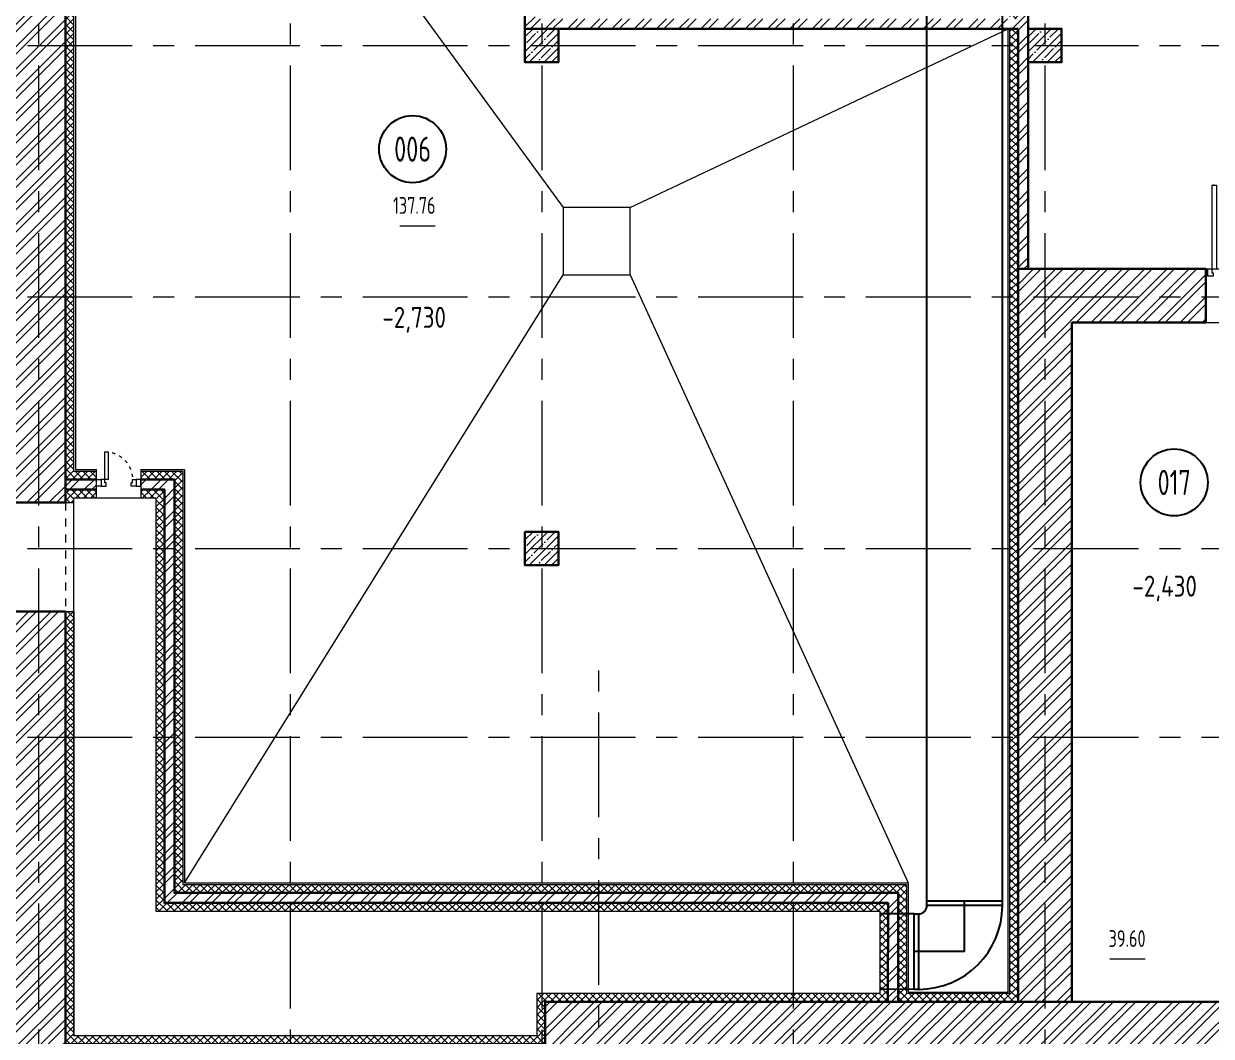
# Model space of a CAD drawing. Header units: millimetres. Extents: x -8689834 to 9419935, y 0 to 233063.
# Drawn here: x -347349 to -333188, y 82781 to 94861 of the extents above; entities that cross this region are included whole.
import ezdxf
from ezdxf import colors
from ezdxf.entities.mleader import LeaderData, LeaderLine
from ezdxf.enums import TextEntityAlignment as Align
from ezdxf.math import Vec2, Vec3

# ---------------------------------------------------------------- set-up
doc = ezdxf.new("R2010")
doc.units = ezdxf.units.MM
doc.header["$MEASUREMENT"] = 0
doc.set_wipeout_variables(frame=1)
for name, pattern in [('ACAD_ISO03W100', [30, 12, -18]), ('ADSK_Штриховая_ш2 п1', [3, 2, -1]), ('CENTER', [2, 1.25, -0.25, 0.25, -0.25]), ('Штрих', [6.35, 3.175, -3.175])]:
    doc.linetypes.add(name, pattern=pattern)
doc.layers.get('0').update_dxf_attribs({"color": 250, "lineweight": 9})
for name, color, linetype, lineweight in [('1 этаж тонкие линии!', 250, 'Continuous', 0), ('АР_Выноски АПР', 7, 'Continuous', 5), ('АР_Двери', 175, 'Continuous', 18), ('АР_Колонны', 250, 'Continuous', 30), ('АР_Колонны Штрих', 250, 'Continuous', 5), ('АР_Маркер экспликации', 239, 'Continuous', 13), ('АР_МосжилНии_Стены', 127, 'Continuous', 30), ('АР_Номер помещения', 1, 'Continuous', 25), ('АР_Оси', 195, 'Continuous', 9), ('АР_Отметки', 250, 'Continuous', 15), ('АР_Перегородки кирпич', 244, 'Continuous', 30), ('АР_Перегородки_кирпич_Штрих', 244, 'Continuous', 5), ('АР_Помещения_площадь', 19, 'Continuous', 9), ('АР_Сущ Несущая стена', 216, 'Continuous', 30), ('АР_тонкая линия', 250, 'Continuous', 0), ('АР_Штриховка кирпич', 250, 'Continuous', 9), ('Подвал', 250, 'Continuous', 30), ('Штриховка', 7, 'Continuous', 5)]:
    doc.layers.add(name, color=color, linetype=linetype, lineweight=lineweight)
doc.layers.add('Aks_Схема', color=3, linetype='Continuous')
doc.layers.add('м_0_воздухозабор', color=132, linetype='Continuous')
doc.styles.add('ISOCPEUR', font='isocpeur.ttf', dxfattribs={"width": 0.7})
doc.styles.get("Standard").update_dxf_attribs({"font": 'isocpeur.ttf', "width": 0.7})

# ---------------------------------------------------------------- blocks, each defined once
blk = doc.blocks.new('*U259')
at = {"layer": 'АР_Номер помещения', "color": 7}
blk.add_circle((-21437, 450), 400, dxfattribs=at)
at = {"layer": 'АР_Помещения_площадь', "color": 7}
blk.add_line((-21168, -468), (-21591, -468), dxfattribs=at)
at = {"color": 7, "style": 'ISOCPEUR', "width": 0.7, "flags": 1}
blk.add_attdef('КАТЕГОРИЯ', (-499, -2092), '', height=250, dxfattribs=at)
at = {"layer": 'АР_Номер помещения', "color": 7, "style": 'ISOCPEUR', "width": 0.7}
blk.add_attdef('НОМЕР_ПОМЕЩЕНИЯ', text='', height=300, dxfattribs=at).set_placement((-21437, 450), align=Align.MIDDLE_CENTER)
at = {"layer": 'АР_Помещения_площадь', "color": 7, "lineweight": 30, "width": 0.7, "flags": 104}
blk.add_attdef('ИМЯ_ПОМЕЩЕНИЯ', text='', height=100, dxfattribs=at).set_placement((158, 1217), align=Align.MIDDLE_CENTER)
at = {"layer": 'АР_Помещения_площадь', "color": 7, "style": 'ISOCPEUR', "width": 0.7}
blk.add_attdef('ПЛОЩАДЬ_ПОМЕЩЕНИЯ', text='', height=200, dxfattribs=at).set_placement((-21163, -221), align=Align.MIDDLE_RIGHT)
blk = doc.blocks.new('_DotSmall')
at = {"color": 0, "linetype": 'ByBlock', "const_width": 0.5}
blk.add_lwpolyline([(-0.0625, 0, 1), (0.0625, 0, 1)], format="xyb", close=True, dxfattribs=at)
blk = doc.blocks.new('Полуторная_на лестницу')
for points in [[(75, 80), (75, 1080), (125, 1080), (125, 80)], [(1375, 430), (1375, 80), (1425, 80), (1425, 430)]]:
    blk.add_lwpolyline(points, close=True)
for points in [[(0, 0), (0, 80), (20, 80), (20, 0), (0, 0)], [(20, 80), (20, 0), (90, 0), (90, 30), (75, 30), (75, 80), (20, 80)], [(1480, 80), (1480, 0), (1410, 0), (1410, 30), (1425, 30), (1425, 80), (1480, 80)], [(1500, 0), (1500, 80), (1480, 80), (1480, 0), (1500, 0)]]:
    blk.add_lwpolyline(points)
at = {"linetype": 'ACAD_ISO03W100', "ltscale": 3}
for centre, radius, start, end in [((75, 80), 1000, 0, 90), ((1465, 40), 392, 95.9075, 174.0925)]:
    blk.add_arc(centre, radius, start, end, dxfattribs=at)
blk = doc.blocks.new('*U867')
at = {"layer": 'АР_Номер помещения', "color": 7}
blk.add_circle((-11006, 2671), 400, dxfattribs=at)
at = {"layer": 'АР_Помещения_площадь', "color": 7}
blk.add_line((-11353, -3017), (-11775, -3017), dxfattribs=at)
at = {"color": 7, "style": 'ISOCPEUR', "width": 0.7, "flags": 1}
blk.add_attdef('КАТЕГОРИЯ', (-499, -2092), '', height=250, dxfattribs=at)
at = {"layer": 'АР_Номер помещения', "color": 7, "style": 'ISOCPEUR', "width": 0.7}
blk.add_attdef('НОМЕР_ПОМЕЩЕНИЯ', text='', height=300, dxfattribs=at).set_placement((-11006, 2671), align=Align.MIDDLE_CENTER)
at = {"layer": 'АР_Помещения_площадь', "color": 7, "lineweight": 30, "width": 0.7, "flags": 104}
blk.add_attdef('ИМЯ_ПОМЕЩЕНИЯ', text='', height=100, dxfattribs=at).set_placement((158, 1217), align=Align.MIDDLE_CENTER)
at = {"layer": 'АР_Помещения_площадь', "color": 7, "style": 'ISOCPEUR', "width": 0.7}
blk.add_attdef('ПЛОЩАДЬ_ПОМЕЩЕНИЯ', text='', height=200, dxfattribs=at).set_placement((-11348, -2770), align=Align.MIDDLE_RIGHT)
blk = doc.blocks.new('Aks_es_rect_900_90_100_50_50_wipe')
at = {"color": 0, "linetype": 'ByBlock', "lineweight": -2}
blk.add_wipeout([(4.5, -5.5), (4.5, -6), (-4.5, -6), (-4.5, -5.5), (-4.47, -4.72), (-4.38, -3.94), (-4.22, -3.17), (-4.01, -2.41), (-3.74, -1.67), (-3.41, -0.96), (-3.03, -0.28), (-2.59, 0.38), (-2.1, 0.99), (-1.57, 1.57), (-0.99, 2.1), (-0.38, 2.59), (0.28, 3.03), (0.96, 3.41), (1.67, 3.74), (2.41, 4.01), (3.17, 4.22), (3.94, 4.38), (4.72, 4.47), (5.5, 4.5), (6, 4.5), (6, -4.5), (5.5, -4.5), (5.42, -4.5), (5.34, -4.51), (5.27, -4.53), (5.19, -4.55), (5.12, -4.58), (5.05, -4.61), (4.98, -4.65), (4.91, -4.69), (4.85, -4.74), (4.79, -4.79), (4.74, -4.85), (4.69, -4.91), (4.65, -4.98), (4.61, -5.05), (4.58, -5.12), (4.55, -5.19), (4.53, -5.27), (4.51, -5.34), (4.5, -5.42)], dxfattribs=at)
blk = doc.blocks.new('Aks_es_rect_900_90_100_50_50')
at = {"color": 0, "linetype": 'ByBlock', "lineweight": -2}
blk.add_blockref('Aks_es_rect_900_90_100_50_50_wipe', (0, 0), dxfattribs=at)
for p, q in [((5.5, -4.5), (5.5, 4.5)), ((5.5, 4.5), (6, 4.5)), ((6, 4.5), (6, -4.5)), ((-4.5, -5.5), (4.5, -5.5)), ((-4.5, -5.5), (-4.5, -6)), ((4.5, -5.5), (4.5, -6)), ((6, -4.5), (5.5, -4.5)), ((-4.5, -6), (4.5, -6))]:
    blk.add_line(p, q, dxfattribs=at)
for radius in [10, 1]:
    blk.add_arc((5.5, -5.5), radius, 90, 180, dxfattribs=at)
at = {"layer": 'Aks_Схема'}
for q in [(6, 0), (0, -6)]:
    blk.add_line((0, 0), q, dxfattribs=at)
blk = doc.blocks.new('*U289')
for points in [[(0, 0), (0, -80), (55, -80), (55, 0), (0, 0)], [(55, -80), (55, 0), (115, 0), (115, -40), (100, -40), (100, -80), (55, -80)], [(475, -80), (475, 0), (415, 0), (415, -40), (430, -40), (430, -80), (475, -80)], [(530, 0), (530, -80), (475, -80), (475, 0), (530, 0)]]:
    blk.add_lwpolyline(points)
blk.add_lwpolyline([(100, -80), (100, -410), (140, -410), (140, -80)], close=True)
at = {"linetype": 'ACAD_ISO03W100', "ltscale": 3}
blk.add_arc((100, -80), 330, 270, 0, dxfattribs=at)

msp = doc.modelspace()

# ---------------------------------------------------------------- hatches: boundary and pattern name
at = {"layer": 'АР_Колонны Штрих', "ltscale": 100}
h = msp.add_hatch(dxfattribs=at)
h.set_pattern_fill('ANSI35', color=256, scale=500)
h.set_pattern_definition([(45, (-1298424.17, 134672.16), (-88.388348, 88.388348), []), (45, (-1298335.78, 134672.16), (-88.388348, 88.388348), [156.25, -31.25, 0, -31.25])])
h.paths.add_polyline_path([(-340972.071, 94800.682), (-341372.071, 94800.682), (-341372.071, 94400.682), (-340972.071, 94400.682)])
h = msp.add_hatch(dxfattribs=at)
h.set_pattern_fill('ANSI35', color=256, scale=500)
h.set_pattern_definition([(45, (-1292424.17, 134672.16), (-88.388348, 88.388348), []), (45, (-1292335.78, 134672.16), (-88.388348, 88.388348), [156.25, -31.25, 0, -31.25])])
h.paths.add_polyline_path([(-334972.071, 94800.682), (-335372.071, 94800.682), (-335372.071, 94400.682), (-334972.071, 94400.682)])
h = msp.add_hatch(dxfattribs=at)
h.set_pattern_fill('ANSI35', color=256, scale=500)
h.set_pattern_definition([(45, (-1298424.17, 128672.16), (-88.388348, 88.388348), []), (45, (-1298335.78, 128672.16), (-88.388348, 88.388348), [156.25, -31.25, 0, -31.25])])
h.paths.add_polyline_path([(-340972.071, 88800.682), (-341372.071, 88800.682), (-341372.071, 88400.682), (-340972.071, 88400.682)])
at = {"layer": 'АР_Перегородки_кирпич_Штрих', "ltscale": 100}
h = msp.add_hatch(dxfattribs=at)
h.set_pattern_fill('ANSI32', color=256, scale=500)
h.paths.add_polyline_path([(-335372.192, 100516.93), (-339246.72, 100520.682), (-339246.766, 100400.682), (-335492.192, 100400.682), (-335492.192, 99100.682), (-335372.192, 99100.682)])
h.paths.add_polyline_path([(-335372.192, 99100.682), (-335492.192, 99100.682), (-335492.192, 94600.682), (-335372.192, 94600.682)])
h.paths.add_polyline_path([(-335372.192, 94600.682), (-335492.192, 94600.682), (-335492.192, 91935.682), (-335372.192, 91935.682)])
h.paths.add_polyline_path([(-340746.766, 100457.517), (-340746.766, 100456.101), (-340746.766, 100455.885)], flags=16)
h.paths.add_polyline_path([(-340746.766, 100440.685), (-340746.766, 100520.682), (-340972.071, 100520.462), (-340972.071, 100400.682), (-340746.766, 100400.682), (-340746.766, 100438.825)])
h = msp.add_hatch(dxfattribs=at)
h.set_pattern_fill('ANSI32', color=256, scale=500)
h.paths.add_polyline_path([(-341251.963, 94920.607), (-341252.058, 95131.938), (-341372.067, 95131.938), (-341372.067, 94800.682), (-335492.192, 94800.682), (-335492.192, 94920.607)])
h = msp.add_hatch(dxfattribs=at)
h.set_pattern_fill('ANSI32', color=256, scale=500)
h.paths.add_polyline_path([(-346482.192, 89424.659), (-346852.192, 89424.659), (-346852.192, 89304.659), (-346482.192, 89304.659)])
h = msp.add_hatch(dxfattribs=at)
h.set_pattern_fill('ANSI32', color=256, scale=500)
h.paths.add_polyline_path([(-345552.192, 89424.659), (-345952.162, 89424.659), (-345952.162, 89304.659), (-345672.192, 89304.659), (-345672.192, 84372.053), (-337041.055, 84372.053), (-337042.99, 83192.52), (-336922.991, 83192.301), (-336920.837, 84491.176), (-345552.192, 84492.053)])
at = {"layer": 'АР_Штриховка кирпич', "ltscale": 100}
h = msp.add_hatch(dxfattribs=at)
h.set_pattern_fill('ANSI32', color=256, scale=500)
h.paths.add_polyline_path([(-347492.244, 102840.392), (-346852.14, 102840.392), (-346852.071, 106850.682), (-347492.192, 106340.682)])
h.paths.add_polyline_path([(-347492.101, 89148.636), (-346852.071, 89148.636), (-346852.143, 101675.392), (-347492.241, 101675.392)])
h.paths.add_polyline_path([(-346852.059, 87848.636), (-347492.083, 87848.636), (-347492.071, 83698.48), (-346852.071, 83698.48)])
h = msp.add_hatch(dxfattribs=at)
h.set_pattern_fill('ANSI32', color=256, scale=500)
h.set_pattern_definition([(45, (-1298418.67, 164822.8), (-132.58252, 132.58252), []), (45, (-1298330.29, 164822.8), (-132.58252, 132.58252), [])])
h.paths.add_polyline_path([(-335492.192, 83192.411), (-334852.192, 83192.411), (-334852.192, 91294.874), (-333250.926, 91296.087), (-333250.926, 91935.278), (-335492.192, 91935.682)])
h = msp.add_hatch(dxfattribs=at)
h.set_pattern_fill('ANSI32', color=256, scale=500)
h.paths.add_polyline_path([(-346852.069, 83700.689), (-347492.006, 83700.682), (-347492.014, 82045.67), (-340491.827, 82045.695), (-340491.827, 82685.68), (-329971.818, 82685.68), (-329971.818, 83192.411), (-341131.827, 83192.405), (-341131.827, 82685.689), (-346851.951, 82685.676)])
at = {"layer": 'Штриховка', "transparency": 33554636}
h = msp.add_hatch(dxfattribs=at)
h.set_pattern_fill('ANSI37', color=256, scale=500)
h.paths.add_polyline_path([(-346482.192, 89524.659), (-346752.192, 89524.659), (-346752.192, 94600.682), (-346852.192, 94600.682), (-346852.192, 89424.659), (-346482.192, 89424.659)])
h.paths.add_polyline_path([(-346482.192, 89304.659), (-346852.192, 89304.659), (-346852.192, 89148.636), (-346752.192, 89148.636), (-346752.192, 89204.659), (-346482.192, 89204.659)])
h = msp.add_hatch(dxfattribs=at)
h.set_pattern_fill('ANSI37', color=256, scale=500)
h.paths.add_polyline_path([(-345452.192, 89524.659), (-345952.162, 89524.659), (-345952.162, 89424.659), (-345552.192, 89424.659), (-345552.192, 88600.682), (-345452.192, 88600.682)])
h.paths.add_polyline_path([(-345452.192, 88600.682), (-345552.192, 88600.682), (-345552.192, 86350.682), (-345452.192, 86350.682)])
h.paths.add_polyline_path([(-345452.192, 86350.682), (-345552.192, 86350.682), (-345552.192, 84492.053), (-344606.736, 84492.053), (-344480.699, 84592.053), (-345452.192, 84592.053)])
h.paths.add_polyline_path([(-336820.653, 84592.053), (-344172.071, 84592.053), (-344172.071, 84492.053), (-336920.836, 84492.053), (-336922.991, 83292.502), (-336822.991, 83292.32)])
h.paths.add_polyline_path([(-344172.071, 84592.053), (-344480.699, 84592.053), (-344606.736, 84492.053), (-344172.071, 84492.053)])
h = msp.add_hatch(dxfattribs=at)
h.set_pattern_fill('ANSI37', color=256, scale=500)
h.paths.add_polyline_path([(-345672.192, 89304.659), (-345952.162, 89304.659), (-345952.162, 89204.659), (-345772.192, 89204.659), (-345772.192, 84272.053), (-337141.238, 84271.796), (-337143.022, 83292.411), (-337043.022, 83292.411), (-337041.056, 84371.631), (-345672.192, 84372.053)])

# ---------------------------------------------------------------- linework, layer by layer
at = {"layer": '1 этаж тонкие линии!', "color": 7, "ltscale": 100, "transparency": 33554559, "elevation": -1.084}
for points in [[(-346752.192, 89148.636), (-346752.192, 89204.659)], [(-337141.237, 83292.411), (-341231.827, 83292.411), (-341231.827, 82785.682), (-346752.192, 82785.682)]]:
    msp.add_lwpolyline(points, dxfattribs=at)
at = {"layer": 'АР_Колонны', "ltscale": 100}
for points in [[(-341372.071, 94800.682), (-340972.071, 94800.682), (-340972.071, 94400.682), (-341372.071, 94400.682)], [(-335372.071, 94800.682), (-334972.071, 94800.682), (-334972.071, 94400.682), (-335372.071, 94400.682)], [(-341372.071, 88800.682), (-340972.071, 88800.682), (-340972.071, 88400.682), (-341372.071, 88400.682)]]:
    msp.add_lwpolyline(points, close=True, dxfattribs=at)
at = {"layer": 'АР_МосжилНии_Стены', "ltscale": 100}
for p, q in [((-346852.192, 89276.668), (-346852.192, 101675.392)), ((-335492.192, 91935.682), (-333250.926, 91935.682)), ((-335492.192, 83192.411), (-335492.192, 91935.682)), ((-333250.926, 91935.682), (-333250.926, 91295.682)), ((-334852.192, 91295.682), (-333250.926, 91295.682)), ((-334852.192, 83192.411), (-334852.192, 91295.682)), ((-346852.192, 89148.636), (-346852.192, 89700.682)), ((-346852.192, 83649.096), (-346852.192, 87848.636)), ((-346852.192, 82685.682), (-346852.192, 83700.682))]:
    msp.add_line(p, q, dxfattribs=at)
for points in [[(-346852.192, 89148.636), (-347492.192, 89148.636)], [(-347492.192, 87848.636), (-346852.192, 87848.636)], [(-346852.01, 82685.682), (-341131.827, 82685.682), (-341131.827, 83192.411), (-329971.818, 83192.411)]]:
    msp.add_lwpolyline(points, dxfattribs=at)
at = {"layer": 'АР_Оси', "linetype": 'CENTER', "ltscale": 1000}
for p, q in [((-347172.071, 134363.151), (-347172.071, 78630.803)), ((-344172.071, 134363.151), (-344172.071, 78630.803)), ((-341172.071, 134363.151), (-341172.071, 78630.803)), ((-338172.071, 134363.151), (-338172.071, 78630.803)), ((-335172.071, 134363.151), (-335172.071, 78630.803)), ((-359305.765, 94600.682), (-276127.363, 94600.682)), ((-359305.765, 91600.682), (-276127.363, 91600.682)), ((-359305.765, 88600.682), (-276127.363, 88600.682)), ((-340492.01, 53394.411), (-340492.01, 87278.342)), ((-359305.765, 86350.682), (-276127.363, 86350.682))]:
    msp.add_line(p, q, dxfattribs=at)
at = {"layer": 'АР_Перегородки кирпич', "linetype": 'Continuous', "ltscale": 100}
for p, q in [((-335372.192, 100396.934), (-335372.192, 91935.682)), ((-341372.067, 95131.938), (-341372.067, 94800.682)), ((-341372.067, 94800.682), (-336578.802, 94800.682)), ((-341251.963, 94800.682), (-335492.192, 94800.682)), ((-335492.192, 94800.682), (-335492.192, 91935.682))]:
    msp.add_line(p, q, dxfattribs=at)
for points in [[(-346852.192, 89424.659), (-346482.192, 89424.659)], [(-345952.162, 89424.659), (-345552.192, 89424.659), (-345552.192, 84492.053), (-336920.836, 84492.053), (-336923, 83192.411)], [(-346852.192, 89304.659), (-346482.192, 89304.659)], [(-345952.162, 89304.659), (-345672.192, 89304.659), (-345672.192, 84372.053), (-337041.055, 84372.053), (-337042.996, 83192.411)]]:
    msp.add_lwpolyline(points, dxfattribs=at)
at = {"layer": 'АР_Сущ Несущая стена', "linetype": 'Штрих', "lineweight": 9, "ltscale": 30}
msp.add_line((-346852.192, 89148.636), (-346852.192, 87848.636), dxfattribs=at)
at = {"layer": 'АР_тонкая линия', "linetype": 'ADSK_Штриховая_ш2 п1', "ltscale": 100}
for p, q in [((-333250.926, 91935.682), (-331750.926, 91935.682, 1.084)), ((-333250.926, 91295.682), (-331750.926, 91295.682, 1.084))]:
    msp.add_line(p, q, dxfattribs=at)
at = {"layer": 'АР_тонкая линия', "color": 18, "ltscale": 500, "true_color": 0x000000}
for p, q in [((-346852.192, 89148.636), (-346752.192, 89148.636, -1.148)), ((-346852.192, 87848.636), (-346752.192, 87848.636)), ((-346752.192, 87848.636), (-346752.192, 82785.682, -1.084))]:
    msp.add_line(p, q, dxfattribs=at)
for points in [[(-346752.192, 89524.659), (-346482.192, 89524.659)], [(-346732.192, 89544.659), (-346482.192, 89544.659)], [(-346752.192, 89204.659), (-346482.192, 89204.659)]]:
    msp.add_lwpolyline(points, dxfattribs=at)
at = {"layer": 'м_0_воздухозабор', "linetype": 'Continuous'}
for p, q in [((-336578.802, 84391.06), (-336578.802, 95020.682)), ((-335678.802, 84391.06), (-335678.802, 95020.682)), ((-336578.802, 84391.06), (-336128.802, 84391.06)), ((-335678.802, 84391.06), (-336128.802, 84391.06))]:
    msp.add_line(p, q, dxfattribs=at)
at = {"layer": 'Подвал', "lineweight": 13, "ltscale": 500}
for p, q in [((-345083.131, 98383.542, -1.096), (-340917.198, 92667.358, -0.063)), ((-340115.679, 92667.358, -0.063), (-335611.778, 94800.682, -1.378)), ((-345432.192, 84612.053), (-340917.198, 91865.633, -0.063)), ((-340115.679, 91865.633, -0.063), (-336800.617, 84612.053))]:
    msp.add_line(p, q, dxfattribs=at)
msp.add_lwpolyline([(-340917.198, 91865.633), (-340115.679, 91865.633), (-340115.679, 92667.358), (-340917.198, 92667.358)], close=True, dxfattribs=at)
at = {"layer": 'Штриховка', "transparency": 33554636}
for points, elevation in [([(-346633.35, 100400.682), (-346633.349, 100280.682), (-346732.192, 100280.682), (-346732.192, 89544.659)], -1.378), ([(-346752.192, 89524.659), (-346752.192, 100300.682), (-346633.349, 100300.682)], -1.084)]:
    msp.add_lwpolyline(points, dxfattribs=dict(at, elevation=elevation))
for points in [[(-346482.192, 89204.972), (-346482.192, 89544.659)], [(-345952.162, 89544.659), (-345432.192, 89544.659), (-345432.192, 84612.053), (-336800.617, 84612.053), (-336802.991, 83309.447)], [(-345952.162, 89544.659), (-345952.162, 89204.972)], [(-345952.162, 89524.659), (-345452.192, 89524.659), (-345452.192, 84592.053), (-336820.653, 84592.053), (-336823.022, 83292.411)], [(-346752.192, 89204.659), (-345772.192, 89204.659), (-345772.192, 84272.053), (-337141.237, 84272.053), (-337141.237, 83292.411), (-341231.827, 83292.411), (-341231.827, 82785.682), (-346752.192, 82785.683), (-346752.192, 89204.659)]]:
    msp.add_lwpolyline(points, dxfattribs=at)

# ---------------------------------------------------------------- block references
at = {"layer": 'АР_Двери'}
msp.add_blockref('Полуторная_на лестницу', (-333250.926, 91853.093), dxfattribs=at)
at = {"layer": 'АР_Двери', "xscale": -1, "rotation": 180}
msp.add_blockref('*U289', (-346482.192, 89344.659), dxfattribs=at)
at = {"layer": 'АР_Маркер экспликации', "color": 7}
ref = msp.add_blockref('*U259', (-321274.746, 92914.459, 1.962), dxfattribs=at)
ref.add_attrib('НОМЕР_ПОМЕЩЕНИЯ', '006', dxfattribs={"layer": 'АР_Номер помещения', "color": 7, "height": 300, "style": 'ISOCPEUR', "width": 0.7}).set_placement((-342712.022, 93364.5, 1.962), align=Align.MIDDLE_CENTER)
ref.add_attrib('ПЛОЩАДЬ_ПОМЕЩЕНИЯ', '137.76', dxfattribs={"layer": 'АР_Помещения_площадь', "color": 7, "height": 200, "style": 'ISOCPEUR', "width": 0.7}).set_placement((-342438.042, 92692.975, 1.962), align=Align.MIDDLE_RIGHT)
ref = msp.add_blockref('*U867', (-322623.936, 86717.221, 2.343), dxfattribs=at)
ref.add_attrib('НОМЕР_ПОМЕЩЕНИЯ', '017', dxfattribs={"layer": 'АР_Номер помещения', "color": 7, "height": 300, "style": 'ISOCPEUR', "width": 0.7}).set_placement((-333629.791, 89388.565, 2.343), align=Align.MIDDLE_CENTER)
ref.add_attrib('ПЛОЩАДЬ_ПОМЕЩЕНИЯ', '39.60', dxfattribs={"layer": 'АР_Помещения_площадь', "color": 7, "height": 200, "style": 'ISOCPEUR', "width": 0.7}).set_placement((-333971.634, 83946.938, 2.343), align=Align.MIDDLE_RIGHT)

# ---------------------------------------------------------------- leaders
at = {"layer": 'АР_Выноски АПР'}
ml = msp.add_multileader_mtext('Standard', dxfattribs=at)
ml.set_content('\\A1;Форшахта', color=256, style='ISOCPEUR')
ml.set_leader_properties()
ml.build(insert=Vec2(0, 0))
ml.multileader.update_dxf_attribs({"text_left_attachment_type": 6, "text_right_attachment_type": 6, "dogleg_length": 100, "arrow_head_size": 250})
ctx = ml.context
ctx.base_point, ctx.char_height, ctx.arrow_head_size, ctx.landing_gap_size, ctx.plane_origin = Vec3(-351322.645, 89556.904), 250, 250, 25, Vec3(-371029.102, 88852.048)
ctx.left_attachment, ctx.right_attachment = 6, 6
notes = []
notes.append((ctx, [(0, (1, 1, 0), (-349999.645, 89556.904), (-1, 0), 170.5, [(1, [(-349102.258, 88600.822)], 0, [])])]))
ctx.mtext.insert, ctx.mtext.width, ctx.mtext.flow_direction = Vec3(-351297.645, 89881.904), 6210.48741, 5
at = {"layer": 'АР_Отметки'}
ml = msp.add_multileader_mtext('Standard', dxfattribs=at)
ml.set_content('{\\W0.8;-2,730}', color=256, style='ISOCPEUR')
ml.set_leader_properties(color=256, linetype='Continuous', lineweight=-1)
ml.set_arrow_properties(name='DOTSMALL')
ml.build(insert=Vec2(0, 0))
ml.multileader.update_dxf_attribs({"has_text_frame": 1, "text_left_attachment_type": 4, "text_right_attachment_type": 4, "dogleg_length": 100, "arrow_head_size": 180})
ctx = ml.context
ctx.base_point, ctx.char_height, ctx.arrow_head_size, ctx.landing_gap_size, ctx.plane_origin = Vec3(-346371.356, 101933.6), 250, 180, 50, Vec3(-346327.75, 100655.48)
ctx.left_attachment, ctx.right_attachment = 4, 4
notes.append((ctx, [(0, (0, 0, 0), (0, 0), (1, 0), 1, [])]))
ctx.mtext.insert, ctx.mtext.width, ctx.mtext.defined_height, ctx.mtext.line_spacing_style, ctx.mtext.flow_direction = Vec3(-346321.356, 102266.933), 769.98896, 343.888, 2, 5
ml = msp.add_multileader_mtext('Standard', dxfattribs=at)
ml.set_content('{\\W0.8;-2,430}', color=256, style='ISOCPEUR')
ml.set_leader_properties(color=256, linetype='Continuous', lineweight=-1)
ml.set_arrow_properties(name='DOTSMALL')
ml.build(insert=Vec2(0, 0))
ml.multileader.update_dxf_attribs({"has_text_frame": 1, "text_left_attachment_type": 4, "text_right_attachment_type": 4, "dogleg_length": 100, "arrow_head_size": 180})
ctx = ml.context
ctx.base_point, ctx.char_height, ctx.arrow_head_size, ctx.landing_gap_size, ctx.plane_origin = Vec3(-334177.775, 87942.722), 250, 180, 50, Vec3(-333125.082, 86287.549)
ctx.left_attachment, ctx.right_attachment = 4, 4
notes.append((ctx, [(0, (0, 0, 0), (0, 0), (1, 0), 1, [])]))
ctx.mtext.insert, ctx.mtext.width, ctx.mtext.line_spacing_style, ctx.mtext.flow_direction = Vec3(-334127.775, 88276.056), 852.69703, 2, 5
for ctx, leaders in notes:
    for number, flags, end, landing, length, lines in leaders:
        leader = LeaderData()
        leader.index, (leader.has_last_leader_line, leader.has_dogleg_vector, leader.attachment_direction) = number, flags
        leader.last_leader_point, leader.dogleg_vector, leader.dogleg_length = Vec3(end), Vec3(landing), length
        for number, points, colour, breaks in lines:
            line = LeaderLine()
            line.index, line.vertices, line.color, line.breaks = number, Vec3.list(points), colors.encode_raw_color(colour), breaks
            leader.lines.append(line)
        ctx.leaders.append(leader)

# ---------------------------------------------------------------- next in the draw order: block references
at = {"layer": 'м_0_воздухозабор', "linetype": 'Continuous', "xscale": 100, "yscale": 100, "zscale": 100, "rotation": 180}
msp.add_blockref('Aks_es_rect_900_90_100_50_50', (-336128.802, 83791.06), dxfattribs=at)

# ---------------------------------------------------------------- next in the draw order: hatches: boundary and pattern name
at = {"layer": 'Штриховка', "transparency": 33554636}
h = msp.add_hatch(dxfattribs=at)
h.set_pattern_fill('ANSI37', color=256, scale=500)
h.paths.add_polyline_path([(-341371.998, 100400.682), (-344172.071, 100400.682), (-344172.071, 100300.682), (-341371.999, 100300.682)])
h.paths.add_polyline_path([(-344172.071, 100400.682), (-345133.707, 100400.682), (-345133.707, 100300.682), (-344172.071, 100300.682)])
h.paths.add_polyline_path([(-346633.35, 100400.682), (-346852.192, 100400.682), (-346852.192, 99100.682), (-346752.192, 99100.682), (-346752.192, 100300.682), (-346633.349, 100300.682)])
h.paths.add_polyline_path([(-346752.192, 99100.682), (-346852.192, 99100.682), (-346852.192, 94600.682), (-346752.192, 94600.682)])
h.paths.add_polyline_path([(-335492.192, 94800.682), (-335592.192, 94800.682), (-335592.192, 94600.682), (-335492.192, 94600.682)])
h.paths.add_polyline_path([(-335492.192, 95920.737), (-338172.071, 95920.737), (-338172.071, 95820.717), (-335592.192, 95820.699), (-335592.192, 95020.645), (-335592.192, 94920.607), (-335492.192, 94920.607)])
h.paths.add_polyline_path([(-336922.834, 83292.411), (-336923, 83192.411), (-335492.192, 83192.411), (-335492.192, 91935.682), (-335492.192, 94600.682), (-335592.192, 94600.682), (-335592.192, 83292.411)])
h.paths.add_polyline_path([(-337042.996, 83192.411), (-337042.831, 83292.411), (-341231.827, 83292.411), (-341231.827, 82785.682), (-346752.192, 82785.682), (-346752.192, 87848.636), (-346852.192, 87848.636), (-346852.192, 82685.682), (-341131.827, 82685.682), (-341131.827, 83192.411)])

# ---------------------------------------------------------------- next in the draw order: linework, layer by layer
at = {"layer": 'м_0_воздухозабор', "linetype": 'Continuous'}
for p, q in [((-336728.802, 84241.06), (-337141.292, 84241.812)), ((-336728.802, 83341.06), (-337142.932, 83341.815))]:
    msp.add_line(p, q, dxfattribs=at)
at = {"layer": 'Штриховка', "transparency": 33554636}
for points, elevation in [([(-335592.192, 94800.682), (-335592.192, 83292.411), (-336823.022, 83292.411)], -1.084), ([(-336802.991, 83309.483), (-335610.91, 83307.275), (-335611.778, 94800.682)], -1.378)]:
    msp.add_lwpolyline(points, dxfattribs=dict(at, elevation=elevation))

# ---------------------------------------------------------------- next in the draw order: leaders
at = {"layer": 'АР_Отметки'}
ml = msp.add_multileader_mtext('Standard', dxfattribs=at)
ml.set_content('{\\W0.8;-2,430}', color=256, style='ISOCPEUR')
ml.set_leader_properties(color=256, linetype='Continuous', lineweight=-1)
ml.set_arrow_properties(name='DOTSMALL')
ml.build(insert=Vec2(0, 0))
ml.multileader.update_dxf_attribs({"has_text_frame": 1, "text_left_attachment_type": 4, "text_right_attachment_type": 4, "dogleg_length": 100, "arrow_head_size": 180})
ctx = ml.context
ctx.base_point, ctx.char_height, ctx.arrow_head_size, ctx.landing_gap_size, ctx.plane_origin = Vec3(-336711.886, 117132.656), 250, 180, 50, Vec3(-335659.193, 115477.482)
ctx.left_attachment, ctx.right_attachment = 4, 4
notes = []
notes.append((ctx, [(0, (0, 0, 0), (0, 0), (1, 0), 1, [])]))
ctx.mtext.insert, ctx.mtext.width, ctx.mtext.line_spacing_style, ctx.mtext.flow_direction = Vec3(-336661.886, 117465.989), 852.69703, 2, 5
ml = msp.add_multileader_mtext('Standard', dxfattribs=at)
ml.set_content('{\\W0.8;-2,730}', color=256, style='ISOCPEUR')
ml.set_leader_properties(color=256, linetype='Continuous', lineweight=-1)
ml.set_arrow_properties(name='DOTSMALL')
ml.build(insert=Vec2(0, 0))
ml.multileader.update_dxf_attribs({"has_text_frame": 1, "text_left_attachment_type": 4, "text_right_attachment_type": 4, "dogleg_length": 100, "arrow_head_size": 180})
ctx = ml.context
ctx.base_point, ctx.char_height, ctx.arrow_head_size, ctx.landing_gap_size, ctx.plane_origin = Vec3(-343122.46, 91149.378), 250, 180, 50, Vec3(-347780.969, 87297.071)
ctx.left_attachment, ctx.right_attachment = 4, 4
notes.append((ctx, [(0, (0, 0, 0), (0, 0), (1, 0), 1, [])]))
ctx.mtext.insert, ctx.mtext.width, ctx.mtext.defined_height, ctx.mtext.line_spacing_style, ctx.mtext.flow_direction = Vec3(-343072.46, 91482.712), 769.98896, 343.888, 2, 5
for ctx, leaders in notes:
    for number, flags, end, landing, length, lines in leaders:
        leader = LeaderData()
        leader.index, (leader.has_last_leader_line, leader.has_dogleg_vector, leader.attachment_direction) = number, flags
        leader.last_leader_point, leader.dogleg_vector, leader.dogleg_length = Vec3(end), Vec3(landing), length
        for number, points, colour, breaks in lines:
            line = LeaderLine()
            line.index, line.vertices, line.color, line.breaks = number, Vec3.list(points), colors.encode_raw_color(colour), breaks
            leader.lines.append(line)
        ctx.leaders.append(leader)

doc.saveas('drawing.dxf')
